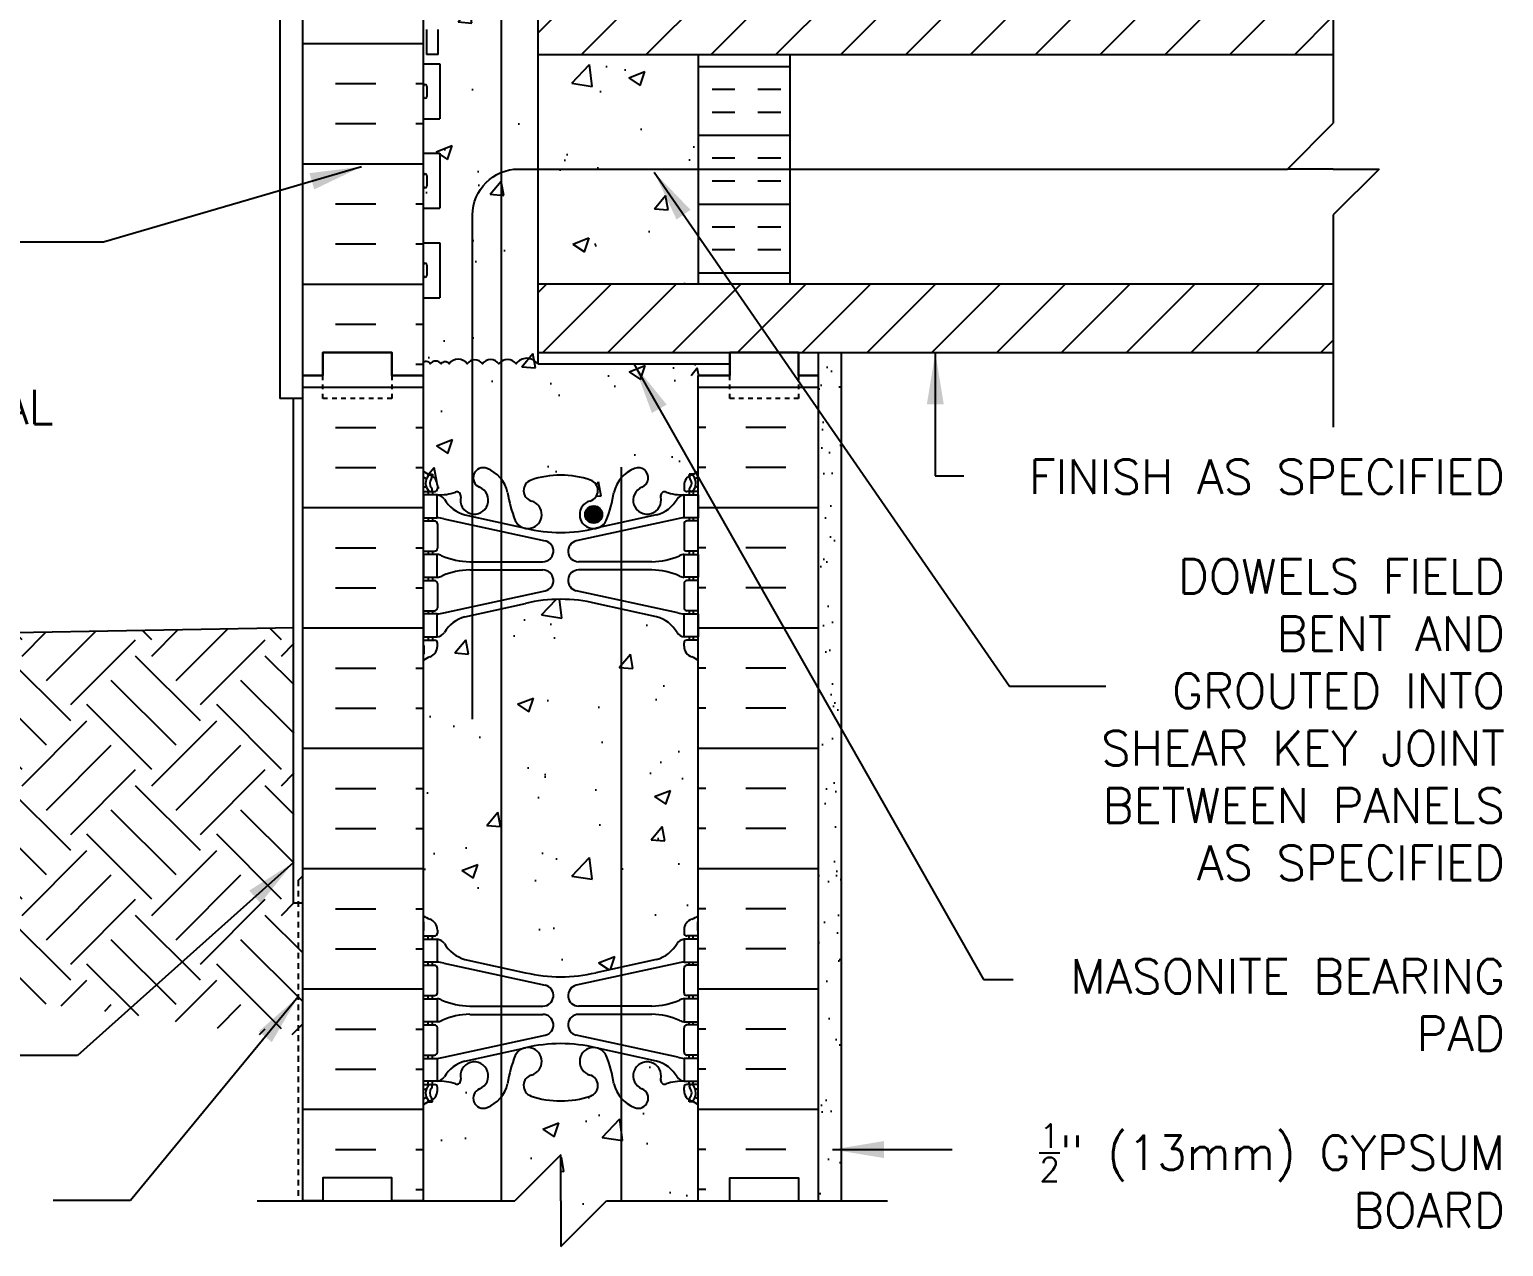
# Model space of a CAD drawing. Header units: inches. Extents: x 99.6 to 147.8, y 81.8 to 160.
# Drawn here: x 115.68 to 147.83, y 113.03 to 139.58 of the extents above; entities that cross this region are included whole.
import ezdxf

# ---------------------------------------------------------------- set-up
doc = ezdxf.new("R2010")
doc.units = ezdxf.units.IN
doc.header["$LTSCALE"] = 0.5
doc.header["$MEASUREMENT"] = 0
doc.linetypes.add('DASHED2', pattern=[0.375, 0.25, -0.125])
for name, color, linetype in [('HATCH', 12, 'Continuous'), ('line25', 2, 'Continuous'), ('LINE3', 3, 'Continuous'), ('LINE50', 5, 'Continuous'), ('LINE9', 9, 'Continuous'), ('TEXT', 4, 'Continuous'), ('Web_Edge', 9, 'Continuous')]:
    doc.layers.add(name, color=color, linetype=linetype)
doc.styles.add('DIM', font='romans.shx', dxfattribs={"width": 0.7})
doc.styles.add('ROMANS', font='romans.shx', dxfattribs={"height": 0.75})
doc.dimstyles.new('ext_12', dxfattribs={"dimscale": 12, "dimtxt": 0.09375, "dimasz": 0.09375, "dimexe": 0.09375, "dimexo": 0.0625, "dimgap": 0.0625, "dimtad": 1, "dimdec": 1, "dimzin": 3, "dimdsep": 46, "dimlunit": 4, "dimtxsty": 'DIM', "dimcen": 0.09, "dimdle": 0.09375, "dimclrt": 4, "dimadec": 0, "dimazin": 0, "dimtfac": 1, "dimtdec": 1, "dimtmove": 2, "dimatfit": 3, "dimfxl": 1, "dimfrac": 2, "dimtolj": 1, "dimtzin": 0, "dimarcsym": 0})

msp = doc.modelspace()

# ---------------------------------------------------------------- hatches: boundary and pattern name
at = {"layer": 'HATCH'}
h = msp.add_hatch(dxfattribs=at)
h.set_pattern_fill('AR-CONC', color=256, scale=0.5)
h.paths.add_polyline_path([(128.587, 116.271, -0.120051), (128.427, 116.585, 0.053157), (128.262, 117.199, 0.223253), (128.061, 117.364), (128.042, 117.369, 0.955472), (127.903, 116.775, -0.735593), (127.916, 116.317, -0.082755), (127.268, 116.209, -0.082755), (126.619, 116.317, -0.735593), (126.632, 116.775, 0.955472), (126.494, 117.369), (126.474, 117.364, 0.223253), (126.274, 117.199, 0.053157), (126.108, 116.585, -0.110434), (125.966, 116.293), (125.966, 114.034), (126.268, 114.034), (127.268, 115.034), (127.268, 114.034), (127.268, 113.034), (128.268, 114.034), (128.587, 114.034)])
h.paths.add_polyline_path([(130.268, 116.123, 0.064398), (130.158, 116.189), (130.068, 116.189), (130.068, 116.231, -0.249069), (129.958, 116.438), (129.958, 116.506, -0.414214), (130.02, 116.568), (130.068, 116.568), (130.068, 116.638), (129.963, 116.638, 0.10046), (129.569, 116.581, -0.601435), (129.449, 116.686, 2.182095), (129.039, 116.473, -1), (128.876, 116.065, -0.120785), (128.587, 116.271), (128.587, 114.034), (130.268, 114.034)])
h.paths.add_polyline_path([(125.966, 116.293, -0.130426), (125.659, 116.065, -1), (125.496, 116.473, 2.182095), (125.086, 116.686, -0.601435), (124.966, 116.581, 0.10046), (124.573, 116.638), (124.468, 116.638), (124.468, 116.568), (124.515, 116.568, -0.414214), (124.578, 116.506), (124.578, 116.438, -0.249069), (124.468, 116.231), (124.468, 116.189), (124.378, 116.189, 0.064398), (124.268, 116.123), (124.268, 114.034), (125.966, 114.034)])
h.paths.add_polyline_path([(128.587, 126.941), (128.036, 127.062, 0.057795), (127.268, 127.151, 0.057795), (126.499, 127.062), (125.966, 126.945), (125.966, 119.124), (126.499, 119.007, 0.057795), (127.268, 118.918, 0.057795), (128.036, 119.007), (128.587, 119.128)])
h.paths.add_polyline_path([(130.268, 125.816, 0.082415), (130.124, 125.895, -0.317837), (129.958, 126.131), (129.958, 126.198, -0.414214), (130.02, 126.261), (130.068, 126.261), (130.068, 126.331), (129.963, 126.331, -0.188973), (129.807, 126.425, 0.196323), (129.358, 126.772), (128.587, 126.941), (128.587, 119.128), (129.358, 119.297, 0.196323), (129.807, 119.643, -0.188973), (129.963, 119.738), (130.068, 119.738), (130.068, 119.808), (130.02, 119.808, -0.414214), (129.958, 119.871), (129.958, 119.938, -0.317837), (130.124, 120.174, 0.082415), (130.268, 120.253)])
h.paths.add_polyline_path([(125.966, 126.945), (125.178, 126.772, 0.196323), (124.728, 126.425, -0.188973), (124.573, 126.331), (124.468, 126.331), (124.468, 126.261), (124.515, 126.261, -0.414214), (124.578, 126.198), (124.578, 126.131, -0.317837), (124.411, 125.895, 0.082415), (124.268, 125.816), (124.268, 120.253, 0.082415), (124.411, 120.174, -0.317837), (124.578, 119.938), (124.578, 119.871, -0.414214), (124.515, 119.808), (124.468, 119.808), (124.468, 119.738), (124.573, 119.738, -0.188973), (124.728, 119.643, 0.196323), (125.178, 119.297), (125.966, 119.124)])
h.paths.add_polyline_path([(130.268, 132.034), (130.955, 132.034), (130.955, 132.284), (126.759, 132.284, 0.522027), (126.293, 132.286, 0.430582), (125.966, 132.334), (125.966, 129.776, -0.110434), (126.108, 129.484, 0.053157), (126.274, 128.87, 1.553132), (126.632, 129.294, -0.735593), (126.619, 129.752, -0.082755), (127.268, 129.86, -0.082755), (127.916, 129.752, -0.735593), (127.903, 129.294, 1.553132), (128.262, 128.87, 0.053157), (128.427, 129.484, -0.24438), (128.876, 130.004, -1), (129.039, 129.596, 2.182095), (129.449, 129.383, -0.601435), (129.569, 129.488, 0.10046), (129.963, 129.431), (130.068, 129.431), (130.068, 129.501), (130.02, 129.501, -0.414214), (129.958, 129.563), (129.958, 129.631, -0.249069), (130.068, 129.838), (130.068, 129.879), (130.158, 129.879, 0.064398), (130.268, 129.945)])
h.paths.add_polyline_path([(128.174, 129, -1), (127.799, 129, -1)], flags=16)
h.paths.add_polyline_path([(125.966, 132.334, 0.073508), (125.92, 132.286, 0.520567), (125.558, 132.286, 0.307488), (125.346, 132.366), (125.358, 129.8, -0.530612), (125.659, 130.004, -0.130426), (125.966, 129.776)])
h.paths.add_polyline_path([(125.346, 132.366, 0.183678), (125.227, 132.286, 0.520567), (124.833, 132.286, 0.520567), (124.658, 132.286, 0.520567), (124.42, 132.286, 0.463769), (124.268, 132.319), (124.268, 132.034), (124.268, 129.945, 0.064398), (124.378, 129.879), (124.468, 129.879), (124.468, 129.838, -0.249069), (124.578, 129.631), (124.578, 129.563, -0.414214), (124.515, 129.501), (124.468, 129.501), (124.468, 129.431), (124.573, 129.431, 0.10046), (124.966, 129.488, -0.601435), (125.086, 129.383, 0.447079), (125.346, 129.01)])
h.paths.add_polyline_path([(125.496, 129.596, -0.304112), (125.358, 129.798), (125.346, 132.366), (125.346, 129.01, 0.878236)])
h.paths.add_polyline_path([(127.268, 143.742, 0.109869), (126.314, 143.529), (125.966, 143.367), (125.966, 140.784), (127.268, 140.784)])
h.paths.add_polyline_path([(125.966, 143.367), (125.056, 142.941, 0.291097), (124.768, 142.488), (124.768, 141.347), (124.888, 141.147), (124.888, 141.034), (124.268, 141.034), (124.268, 140.659), (124.507, 140.659, -0.180815), (124.833, 140.784), (125.966, 140.784)])
h.paths.add_polyline_path([(127.268, 160.014), (126.288, 159.034), (124.268, 159.034), (124.268, 156.253, 0.082415), (124.411, 156.174, -0.317837), (124.578, 155.938), (124.578, 155.871, -0.414214), (124.515, 155.808), (124.468, 155.808), (124.468, 155.738), (124.573, 155.738, -0.188973), (124.728, 155.643, 0.196323), (125.178, 155.297), (126.499, 155.007, 0.057795), (127.268, 154.918)])
h.paths.add_polyline_path([(130.268, 159.034), (128.288, 159.034), (127.288, 158.034), (127.288, 160.034), (127.268, 160.014), (127.268, 154.918, 0.057795), (128.036, 155.007), (129.358, 155.297, 0.196323), (129.807, 155.643, -0.188973), (129.963, 155.738), (130.068, 155.738), (130.068, 155.808), (130.02, 155.808, -0.414214), (129.958, 155.871), (129.958, 155.938, -0.317837), (130.124, 156.174, 0.082415), (130.268, 156.253)])
h = msp.add_hatch(dxfattribs=at)
h.set_pattern_fill('INSUL', color=256, scale=7, style=0)
h.set_pattern_definition([(0, (-2801.894, -264.975), (0, 2.625), []), (0, (-2801.894, -264.1), (0, 2.625), [0.875, -0.875]), (0, (-2801.894, -263.225), (0, 2.625), [0.875, -0.875])])
h.paths.add_polyline_path([(121.643, 132.034), (122.08, 132.034), (122.08, 132.534), (123.58, 132.534), (123.58, 132.034), (124.268, 132.034), (124.268, 150.034), (123.58, 150.034), (123.58, 150.534), (122.08, 150.534), (122.08, 150.034), (121.643, 150.034)])
h = msp.add_hatch(dxfattribs=at)
h.set_pattern_fill('AR-CONC', color=256, scale=0.5, style=0)
h.set_pattern_definition([(50, (122.83, 132.5345), (3.5863, -0.31376), [0.375, -4.125]), (355, (122.83, 132.5345), (-0.69376, 3.76096), [0.3, -3.3]), (100.451, (123.129, 132.5083), (2.89255, 3.4472), [0.3187, -3.5057]), (46.184, (122.83, 133.5345), (5.3362, -0.8276), [0.5625, -6.1875]), (96.636, (123.275, 133.4655), (4.6733, 4.8706), [0.478, -5.2586]), (351.184, (122.83, 133.5345), (4.6733, 4.8706), [0.45, -4.95]), (21, (123.33, 133.2845), (2.98454, -2.0131), [0.375, -4.125]), (326, (123.33, 133.2845), (1.2166, 3.62575), [0.3, -3.3]), (71.451, (123.5788, 133.1167), (4.2011, 1.61265), [0.3187, -3.5057]), (37.5, (122.8301, 132.5345), (0.0608, 1.66447), [0, -3.26, 0, -3.35, 0, -3.3125]), (7.5, (122.8301, 132.5345), (1.31535, 1.97206), [0, -1.91, 0, -3.185, 0, -1.2625]), (327.5, (121.7151, 132.5345), (2.66911, -0.11277), [0, -1.25, 0, -3.9, 0, -5.175]), (317.5, (121.215, 132.5345), (2.91593, 0.50052), [0, -1.625, 0, -2.59, 0, -3.675])])
edge = h.paths.add_edge_path()
edge.add_arc((127.346, 138.536), 2, 180, 236.5936, ccw=False)
edge.add_line((125.346, 138.536), (125.346, 144.751))
edge.add_arc((125.383, 144.449), 0.305, 96.9668, 193.3205)
edge.add_arc((124.998, 144.358), 0.09, -110.7763, 13.3205, ccw=False)
edge.add_arc((124.629, 143.332), 1, 70.2653, 93.2121)
edge.add_line((124.573, 144.331), (124.468, 144.331))
edge.add_line((124.468, 144.331), (124.468, 144.261))
edge.add_line((124.468, 144.261), (124.515, 144.261))
edge.add_arc((124.515, 144.198), 0.0625, 0, 90, ccw=False)
edge.add_line((124.578, 144.198), (124.578, 144.131))
edge.add_arc((124.328, 144.131), 0.25, 289.4712, 360, ccw=False)
edge.add_arc((124.578, 143.424), 0.5, 109.4712, 128.3167)
edge.add_line((124.268, 143.816), (124.268, 132.034))
edge.add_line((124.268, 132.034), (126.244, 132.034))
edge.add_line((126.244, 132.034), (126.244, 136.867))
edge = h.paths.add_edge_path()
edge.add_line((130.955, 132.534), (128.768, 132.534))
edge.add_line((128.768, 132.534), (128.768, 132.284))
edge.add_line((128.768, 132.284), (126.768, 132.284))
edge.add_line((126.768, 132.284), (126.768, 132.534))
edge.add_line((126.768, 132.534), (126.768, 136.621))
edge.add_arc((127.346, 138.536), 2, 236.5936, 253.2017, ccw=False)
edge.add_line((126.244, 136.867), (126.244, 132.034))
edge.add_line((126.244, 132.034), (130.268, 132.034))
edge.add_line((130.268, 132.034), (130.955, 132.034))
edge.add_line((130.955, 132.034), (130.955, 132.534))
edge = h.paths.add_edge_path(flags=17)
edge.add_line((130.268, 136.536), (127.346, 136.536))
edge.add_arc((127.346, 138.536), 2, 253.2017, 270, ccw=False)
edge.add_line((126.768, 136.621), (126.768, 134.034))
edge.add_line((126.768, 134.034), (130.268, 134.034))
edge.add_line((130.268, 134.034), (130.268, 136.536))
edge = h.paths.add_edge_path()
edge.add_line((130.268, 139.034), (126.768, 139.034))
edge.add_line((126.768, 139.034), (126.768, 136.621))
edge.add_arc((127.346, 138.536), 2, 253.2017, 270)
edge.add_line((127.346, 136.536), (130.268, 136.536))
edge.add_line((130.268, 136.536), (130.268, 139.034))
edge = h.paths.add_edge_path()
edge.add_arc((129.958, 143.424), 0.5, 51.6833, 70.5288)
edge.add_arc((130.208, 144.131), 0.25, 180, 250.5288, ccw=False)
edge.add_line((129.958, 144.131), (129.958, 144.198))
edge.add_arc((130.02, 144.198), 0.0625, 90, 180, ccw=False)
edge.add_line((130.02, 144.261), (130.068, 144.261))
edge.add_line((130.068, 144.261), (130.068, 144.331))
edge.add_line((130.068, 144.331), (129.963, 144.331))
edge.add_arc((129.907, 143.332), 1, 86.7879, 109.7347)
edge.add_arc((129.537, 144.358), 0.09, 166.6795, 290.7763, ccw=False)
edge.add_arc((129.153, 144.449), 0.305, 346.6795, 608.1963)
edge.add_arc((128.958, 143.961), 0.22, -111.8037, 68.1963, ccw=False)
edge.add_arc((129.153, 144.449), 0.745, 193.2652, 248.1963, ccw=False)
edge.add_arc((125.465, 143.807), 3, 9.0273, 21.1984)
edge.add_arc((127.986, 144.761), 0.305, 25.3782, 75.7185)
edge.add_line((128.061, 145.057), (128.042, 145.061))
edge.add_arc((127.986, 144.761), 0.305, 79.4925, 254.2747)
edge.add_arc((127.838, 144.236), 0.24, -71.077, 74.2747, ccw=False)
edge.add_arc((127.268, 145.901), 2, 270, 288.923, ccw=False)
edge.add_arc((127.268, 145.901), 2, 251.077, 270, ccw=False)
edge.add_arc((126.697, 144.236), 0.24, 105.7253, 251.077, ccw=False)
edge.add_arc((126.549, 144.761), 0.305, 285.7253, 460.5075)
edge.add_line((126.494, 145.061), (126.474, 145.057))
edge.add_arc((126.549, 144.761), 0.305, 104.2815, 154.6218)
edge.add_arc((129.071, 143.807), 3, 158.8016, 160.3962)
edge.add_line((126.244, 144.814), (126.244, 136.867))
edge.add_arc((127.346, 138.536), 2, 236.5936, 253.2017)
edge.add_line((126.768, 136.621), (126.768, 140.534))
edge.add_line((126.768, 140.534), (130.268, 140.534))
edge.add_line((130.268, 140.534), (130.268, 143.816))
edge = h.paths.add_edge_path()
edge.add_line((127.268, 150.034), (124.268, 150.034))
edge.add_line((124.268, 150.034), (124.268, 147.945))
edge.add_arc((124.578, 148.338), 0.5, 231.6833, 246.4218)
edge.add_line((124.378, 147.879), (124.468, 147.879))
edge.add_line((124.468, 147.879), (124.468, 147.838))
edge.add_arc((124.328, 147.631), 0.25, 0, 55.9442, ccw=False)
edge.add_line((124.578, 147.631), (124.578, 147.563))
edge.add_arc((124.515, 147.563), 0.0625, -90, 0, ccw=False)
edge.add_line((124.515, 147.501), (124.468, 147.501))
edge.add_line((124.468, 147.501), (124.468, 147.431))
edge.add_line((124.468, 147.431), (124.573, 147.431))
edge.add_arc((124.629, 148.429), 1, 266.7879, 289.7347)
edge.add_arc((124.998, 147.404), 0.09, -13.3205, 110.7763, ccw=False)
edge.add_arc((125.383, 147.313), 0.305, 166.6795, 428.1963)
edge.add_arc((125.578, 147.8), 0.22, 68.1963, 248.1963, ccw=False)
edge.add_arc((125.383, 147.313), 0.745, 13.2652, 68.1963, ccw=False)
edge.add_arc((129.071, 147.954), 3, 189.0273, 201.1984)
edge.add_arc((126.549, 147), 0.305, 205.3782, 255.7185)
edge.add_line((126.474, 146.705), (126.494, 146.7))
edge.add_arc((126.549, 147), 0.305, 259.4925, 434.2747)
edge.add_arc((126.697, 147.525), 0.24, 108.923, 254.2747, ccw=False)
edge.add_arc((127.268, 145.86), 2, 90, 108.923, ccw=False)
edge.add_line((127.268, 147.86), (127.268, 150.034))
edge = h.paths.add_edge_path()
edge.add_line((130.268, 150.034), (127.268, 150.034))
edge.add_line((127.268, 150.034), (127.268, 147.86))
edge.add_arc((127.268, 145.86), 2, 71.077, 90, ccw=False)
edge.add_arc((127.838, 147.525), 0.24, -74.2747, 71.077, ccw=False)
edge.add_arc((127.986, 147), 0.305, 105.7253, 280.5075)
edge.add_line((128.042, 146.7), (128.061, 146.705))
edge.add_arc((127.986, 147), 0.305, 284.2815, 334.6218)
edge.add_arc((125.465, 147.954), 3, 338.8016, 350.9727)
edge.add_arc((129.153, 147.313), 0.745, 111.8037, 166.7348, ccw=False)
edge.add_arc((128.958, 147.8), 0.22, -68.1963, 111.8037, ccw=False)
edge.add_arc((129.153, 147.313), 0.305, 111.8037, 373.3205)
edge.add_arc((129.537, 147.404), 0.09, 69.2237, 193.3205, ccw=False)
edge.add_arc((129.907, 148.429), 1, 250.2653, 273.2121)
edge.add_line((129.963, 147.431), (130.068, 147.431))
edge.add_line((130.068, 147.431), (130.068, 147.501))
edge.add_line((130.068, 147.501), (130.02, 147.501))
edge.add_arc((130.02, 147.563), 0.0625, 180, 270, ccw=False)
edge.add_line((129.958, 147.563), (129.958, 147.631))
edge.add_arc((130.208, 147.631), 0.25, 124.0558, 180, ccw=False)
edge.add_line((130.068, 147.838), (130.068, 147.879))
edge.add_line((130.068, 147.879), (130.158, 147.879))
edge.add_arc((129.958, 148.338), 0.5, 293.5782, 308.3167)
edge.add_line((130.268, 147.945), (130.268, 150.034))
h = msp.add_hatch(dxfattribs=at)
h.set_pattern_fill('ANSI31', color=256, scale=8, style=0)
h.paths.add_polyline_path([(144.119, 139.034), (144.119, 140.534), (126.768, 140.534), (126.768, 139.034)])
h = msp.add_hatch(dxfattribs=at)
h.set_pattern_fill('INSUL', color=256, scale=4, angle=180, style=0)
h.set_pattern_definition([(180, (-8.9337, -35.23), (-2e-16, -1.5), []), (180, (-8.9337, -35.73), (-2e-16, -1.5), [0.5, -0.5]), (180, (-8.9337, -36.23), (-2e-16, -1.5), [0.5, -0.5])])
h.paths.add_polyline_path([(130.268, 134.034), (132.268, 134.034), (132.268, 135.132), (130.268, 135.132)])
h.paths.add_polyline_path([(132.268, 139.034), (130.268, 139.034), (130.268, 135.132), (132.268, 135.132)])
h = msp.add_hatch(dxfattribs=at)
h.set_pattern_fill('ANSI31', color=256, scale=8, style=0)
h.paths.add_polyline_path([(126.768, 134.034), (126.768, 132.534), (144.119, 132.534), (144.119, 134.034)])
h = msp.add_hatch(dxfattribs=at)
h.set_pattern_fill('INSUL', color=256, scale=7, style=0)
h.set_pattern_definition([(0, (-2801.894, -282.975), (0, 2.625), []), (0, (-2801.894, -282.1), (0, 2.625), [0.875, -0.875]), (0, (-2801.894, -281.225), (0, 2.625), [0.875, -0.875])])
h.paths.add_polyline_path([(121.643, 114.034), (122.08, 114.034), (122.08, 114.534), (123.58, 114.534), (123.58, 114.034), (124.268, 114.034), (124.268, 132.034), (123.58, 132.034), (123.58, 132.534), (122.08, 132.534), (122.08, 132.034), (121.643, 132.034)])
h = msp.add_hatch(dxfattribs=at)
h.set_pattern_fill('INSUL', color=256, scale=7, style=0)
h.set_pattern_definition([(180, (3056.4292, -282.975), (0, 2.625), []), (180, (3056.4292, -282.1), (0, 2.625), [0.875, -0.875]), (180, (3056.4292, -281.225), (0, 2.625), [0.875, -0.875])])
h.paths.add_polyline_path([(132.893, 114.034), (132.455, 114.034), (132.455, 114.534), (130.955, 114.534), (130.955, 114.034), (130.268, 114.034), (130.268, 132.034), (130.955, 132.034), (130.955, 132.534), (132.455, 132.534), (132.455, 132.034), (132.893, 132.034)])
h = msp.add_hatch(dxfattribs=at)
h.set_pattern_fill('AR-SAND', color=256, scale=0.5, style=0)
h.set_pattern_definition([(37.5, (26.08946, -14.36666), (-0.0314967, 0.963412), [0, -0.76, 0, -0.85, 0, -0.8125]), (7.5, (26.0895, -14.3667), (0.884888, 1.411073), [0, -0.41, 0, -0.685, 0, -0.2625]), (327.5, (25.4745, -14.36666), (1.557071, 0.0028295), [0, -0.25, 0, -0.9, 0, -1.175]), (317.5, (25.4745, -14.3667), (1.503063, 0.438838), [0, -0.125, 0, -0.59, 0, -0.675])])
h.paths.add_polyline_path([(133.393, 132.534), (132.893, 132.534), (132.893, 114.034), (133.393, 114.034)])
h = msp.add_hatch(dxfattribs=at)
h.set_pattern_fill('EARTH', color=256, scale=8, angle=45, style=0)
h.set_pattern_definition([(45, (26.069, -13.7417), (2e-16, 2.828427), [2, -2]), (45, (25.5386, -13.2113), (2e-16, 2.828427), [2, -2]), (45, (25.0082, -12.681), (2e-16, 2.828427), [2, -2]), (135, (25.0082, -12.3274), (-2.828427, 4e-16), [2, -2]), (135, (25.5386, -11.7971), (-2.828427, 4e-16), [2, -2]), (135, (26.069, -11.2668), (-2.828427, 4e-16), [2, -2])])
h.paths.add_polyline_path([(121.455, 126.534), (99.588, 126.153), (99.909, 125.784), (100.493, 125.116), (101.01, 124.53), (101.468, 124.018), (101.877, 123.569), (102.245, 123.174), (102.582, 122.825), (102.897, 122.511), (103.197, 122.225), (103.484, 121.965), (103.757, 121.729), (104.017, 121.517), (104.262, 121.328), (104.493, 121.16), (104.709, 121.013), (104.91, 120.887), (105.097, 120.779), (105.271, 120.687), (105.437, 120.607), (105.598, 120.537), (105.758, 120.472), (105.919, 120.411), (106.086, 120.349), (106.261, 120.283), (106.448, 120.211), (106.643, 120.133), (106.846, 120.052), (107.053, 119.967), (107.262, 119.88), (107.469, 119.794), (107.673, 119.708), (107.87, 119.625), (108.06, 119.546), (108.243, 119.47), (108.423, 119.397), (108.603, 119.328), (108.784, 119.262), (108.971, 119.2), (109.166, 119.14), (109.371, 119.082), (109.588, 119.028), (109.817, 118.976), (110.056, 118.927), (110.302, 118.881), (110.553, 118.838), (110.808, 118.798), (111.064, 118.762), (111.319, 118.73), (111.572, 118.701), (111.821, 118.676), (112.065, 118.654), (112.302, 118.634), (112.53, 118.617), (112.748, 118.601), (112.955, 118.588), (113.149, 118.575), (113.33, 118.563), (113.501, 118.551), (113.667, 118.54), (113.833, 118.527), (114.003, 118.514), (114.183, 118.499), (114.376, 118.482), (114.588, 118.463), (114.821, 118.441), (115.074, 118.417), (115.344, 118.39), (115.627, 118.361), (115.919, 118.331), (116.217, 118.298), (116.517, 118.265), (116.817, 118.23), (117.117, 118.194), (117.43, 118.155), (117.777, 118.108), (118.174, 118.051), (118.641, 117.981), (119.196, 117.894), (119.857, 117.788), (120.643, 117.659), (121.643, 117.659), (121.643, 120.534), (121.455, 120.534)])
at = {"layer": 'LINE3'}
h = msp.add_hatch(color=256, dxfattribs=at)
h.paths.add_polyline_path([(128.17, 129.034, 0.831395), (127.802, 129.034)])
h.paths.add_polyline_path([(128.174, 129, 0.045935), (128.17, 129.034), (127.802, 129.034, 0.045935), (127.799, 129, 1)])

# ---------------------------------------------------------------- linework, layer by layer
at = {"layer": 'HATCH'}
msp.add_lwpolyline([(126.758, 132.286, 0.520567), (126.293, 132.286, 0.520567), (125.92, 132.286, 0.520567), (125.558, 132.286, 0.520567), (125.227, 132.286, 0.520567), (124.833, 132.286, 0.520567), (124.658, 132.286, 0.520567), (124.42, 132.286, 0.520567), (124.254, 132.306)], format="xyb", dxfattribs=at)
at = {"layer": 'line25'}
for p, q in [((124.268, 156.034), (124.268, 138.034)), ((124.268, 150.034), (124.268, 132.034)), ((124.268, 138.829), (124.633, 138.829)), ((124.633, 138.829), (124.633, 137.629)), ((124.268, 137.629), (124.633, 137.629)), ((124.268, 136.879), (124.633, 136.879)), ((124.633, 136.879), (124.633, 135.679)), ((124.268, 135.679), (124.633, 135.679)), ((124.268, 134.929), (124.633, 134.929)), ((124.633, 134.929), (124.633, 133.729)), ((124.268, 133.729), (124.633, 133.729)), ((126.768, 132.534), (126.768, 132.284)), ((126.768, 132.534), (144.119, 132.534)), ((126.768, 132.284), (130.955, 132.284)), ((124.268, 132.034), (124.268, 114.034)), ((130.268, 114.034), (130.268, 132.034))]:
    msp.add_line(p, q, dxfattribs=at)
msp.add_lwpolyline([(126.768, 140.534), (126.768, 132.534)], dxfattribs=at)
at = {"layer": 'LINE3'}
for p, q in [((125.966, 158.458), (125.966, 114.034)), ((128.587, 130.034), (128.587, 114.027))]:
    msp.add_line(p, q, dxfattribs=at)
at = {"layer": 'LINE3', "linetype": 'Continuous'}
msp.add_lwpolyline([(125.346, 124.536), (125.346, 135.536, -0.414214), (126.346, 136.536), (143.121, 136.536)], format="xyb", dxfattribs=at)
at = {"layer": 'LINE3'}
msp.add_circle((127.986, 129), 0.188, dxfattribs=at)
at = {"layer": 'LINE50'}
for p, q in [((121.643, 132.034), (121.643, 150.034)), ((121.643, 114.034), (121.643, 132.034)), ((132.893, 114.034), (132.893, 132.034)), ((99.853, 126.157), (121.455, 126.534))]:
    msp.add_line(p, q, dxfattribs=at)
for points in [[(124.268, 132.034), (123.58, 132.034), (123.58, 132.534), (122.08, 132.534), (122.08, 132.034), (121.643, 132.034)], [(121.643, 132.034), (122.08, 132.034), (122.08, 132.534), (123.58, 132.534), (123.58, 132.034), (124.268, 132.034)], [(121.643, 132.034), (122.08, 132.034), (122.08, 132.534), (123.58, 132.534), (123.58, 132.034), (124.268, 132.034)], [(130.268, 132.034), (130.955, 132.034), (130.955, 132.534), (132.455, 132.534), (132.455, 132.034), (132.893, 132.034)], [(132.893, 132.034), (132.455, 132.034), (132.455, 132.534), (130.955, 132.534), (130.955, 132.034), (130.268, 132.034)], [(124.268, 114.034), (123.58, 114.034), (123.58, 114.534), (122.08, 114.534), (122.08, 114.034), (121.643, 114.034)], [(130.268, 114.034), (130.955, 114.034), (130.955, 114.534), (132.455, 114.534), (132.455, 114.034), (132.893, 114.034)]]:
    msp.add_lwpolyline(points, dxfattribs=at)
at = {"layer": 'LINE9'}
for p, q in [((121.143, 159.034), (121.143, 131.534)), ((144.119, 142.221), (144.119, 137.534)), ((124.341, 139.579), (124.342, 139.034)), ((124.591, 139.034), (124.591, 139.579)), ((124.591, 139.034), (124.342, 139.034)), ((126.768, 139.034), (144.119, 139.034)), ((130.268, 139.034), (130.268, 134.034)), ((132.268, 139.034), (132.268, 134.034)), ((124.268, 138.339), (124.268, 138.119)), ((124.268, 138.284), (124.268, 138.284)), ((124.308, 138.379), (124.308, 138.379)), ((124.348, 138.339), (124.348, 138.119)), ((124.268, 138.174), (124.268, 138.174)), ((124.308, 138.079), (124.308, 138.079)), ((143.119, 136.534), (144.119, 137.534)), ((124.268, 136.389), (124.268, 136.169)), ((124.268, 136.334), (124.268, 136.334)), ((124.308, 136.429), (124.308, 136.429)), ((124.348, 136.389), (124.348, 136.169)), ((144.119, 136.534), (143.119, 136.534)), ((144.119, 136.534), (145.119, 136.534)), ((145.119, 136.534), (144.119, 135.534)), ((124.268, 136.224), (124.268, 136.224)), ((124.308, 136.129), (124.308, 136.129)), ((144.119, 135.534), (144.119, 130.909)), ((124.268, 134.439), (124.268, 134.219)), ((124.308, 134.479), (124.308, 134.479)), ((124.348, 134.439), (124.348, 134.219)), ((124.268, 134.384), (124.268, 134.384)), ((124.268, 134.274), (124.268, 134.274)), ((124.308, 134.179), (124.308, 134.179)), ((126.768, 134.034), (144.119, 134.034)), ((132.893, 132.034), (132.893, 132.534)), ((133.393, 114.034), (133.393, 132.534)), ((121.643, 131.534), (121.143, 131.534)), ((121.435, 120.534), (121.435, 131.534)), ((121.435, 120.534), (121.643, 120.534)), ((127.268, 115.034), (126.268, 114.034)), ((127.268, 114.034), (127.268, 115.034)), ((120.643, 114.034), (126.268, 114.034)), ((127.268, 113.034), (128.268, 114.034)), ((127.268, 114.034), (127.268, 113.034)), ((128.268, 114.034), (134.393, 114.034))]:
    msp.add_line(p, q, dxfattribs=at)
at = {"layer": 'LINE9', "linetype": 'DASHED2'}
for q in [(121.632, 121.11), (121.539, 114.034)]:
    msp.add_line((121.539, 121.016), q, dxfattribs=at)
at = {"layer": 'LINE9', "linetype": 'DASHED2', "ltscale": 0.15}
for points in [[(123.58, 132.034), (123.58, 132.034), (123.58, 131.534), (122.08, 131.534), (122.08, 132.034), (122.08, 132.034)], [(132.455, 132.034), (132.455, 132.034), (132.455, 131.534), (130.955, 131.534), (130.955, 132.034), (130.955, 132.034)]]:
    msp.add_lwpolyline(points, dxfattribs=at)
at = {"layer": 'LINE9'}
for centre, start, end in [((124.308, 138.339), 90, 180), ((124.308, 138.339), 0, 90), ((124.308, 138.119), 180, 270), ((124.308, 138.119), 270, 0), ((124.308, 136.389), 90, 180), ((124.308, 136.389), 0, 90), ((124.308, 136.169), 180, 270), ((124.308, 136.169), 270, 0), ((124.308, 134.439), 90, 180), ((124.308, 134.439), 0, 90), ((124.308, 134.219), 180, 270), ((124.308, 134.219), 270, 0)]:
    msp.add_arc(centre, 0.04, start, end, dxfattribs=at)
at = {"layer": 'TEXT'}
msp.add_line((117.886, 114.041), (116.199, 114.041), dxfattribs=at)
at = {"layer": 'Web_Edge'}
for p, q in [((124.268, 129.601), (124.309, 129.601)), ((124.378, 129.879), (124.468, 129.879)), ((124.468, 129.879), (124.468, 129.838)), ((124.578, 129.631), (124.578, 129.563)), ((129.958, 129.631), (129.958, 129.563)), ((130.158, 129.879), (130.068, 129.879)), ((130.068, 129.879), (130.068, 129.838)), ((130.268, 129.601), (130.226, 129.601)), ((124.268, 129.501), (124.515, 129.501)), ((124.378, 129.501), (124.378, 129.431)), ((124.468, 129.501), (124.468, 129.431)), ((130.268, 129.501), (130.02, 129.501)), ((130.068, 129.501), (130.068, 129.431)), ((130.158, 129.501), (130.158, 129.431)), ((125.178, 128.99), (126.499, 128.699)), ((129.358, 128.99), (128.036, 128.699)), ((124.268, 128.861), (124.515, 128.861)), ((124.378, 128.931), (124.378, 128.861)), ((124.468, 128.931), (124.468, 128.861)), ((124.578, 128.798), (124.578, 128.263)), ((124.717, 128.907), (126.928, 128.425)), ((129.819, 128.907), (127.607, 128.425)), ((129.958, 128.798), (129.958, 128.263)), ((130.268, 128.861), (130.02, 128.861)), ((130.068, 128.931), (130.068, 128.861)), ((130.158, 128.931), (130.158, 128.861)), ((124.268, 128.201), (124.515, 128.201)), ((124.378, 128.201), (124.378, 128.131)), ((124.468, 128.201), (124.468, 128.131)), ((125.282, 127.971), (126.878, 127.971)), ((129.253, 127.971), (127.657, 127.971)), ((130.268, 128.201), (130.02, 128.201)), ((130.068, 128.201), (130.068, 128.131)), ((130.158, 128.201), (130.158, 128.131)), ((125.282, 127.791), (126.878, 127.791)), ((129.253, 127.791), (127.657, 127.791)), ((124.268, 127.561), (124.515, 127.561)), ((124.378, 127.631), (124.378, 127.561)), ((124.468, 127.631), (124.468, 127.561)), ((124.578, 127.498), (124.578, 126.963)), ((124.717, 126.854), (126.928, 127.336)), ((129.819, 126.854), (127.607, 127.336)), ((129.958, 127.498), (129.958, 126.963)), ((130.268, 127.561), (130.02, 127.561)), ((130.068, 127.631), (130.068, 127.561)), ((130.158, 127.631), (130.158, 127.561)), ((125.178, 126.772), (126.499, 127.062)), ((129.358, 126.772), (128.036, 127.062)), ((124.268, 126.901), (124.515, 126.901)), ((124.378, 126.901), (124.378, 126.831)), ((124.468, 126.901), (124.468, 126.831)), ((130.268, 126.901), (130.02, 126.901)), ((130.068, 126.901), (130.068, 126.831)), ((130.158, 126.901), (130.158, 126.831)), ((124.268, 126.261), (124.515, 126.261)), ((124.278, 126.141), (124.278, 125.955)), ((124.378, 126.331), (124.378, 126.261)), ((124.468, 126.331), (124.468, 126.261)), ((124.578, 126.131), (124.578, 126.198)), ((129.958, 126.131), (129.958, 126.198)), ((130.268, 126.261), (130.02, 126.261)), ((130.068, 126.331), (130.068, 126.261)), ((130.158, 126.331), (130.158, 126.261)), ((130.258, 126.141), (130.258, 125.955)), ((124.278, 119.928), (124.278, 120.114)), ((124.578, 119.938), (124.578, 119.871)), ((129.958, 119.938), (129.958, 119.871)), ((130.258, 119.928), (130.258, 120.114)), ((124.268, 119.808), (124.515, 119.808)), ((124.378, 119.738), (124.378, 119.808)), ((124.468, 119.738), (124.468, 119.808)), ((130.268, 119.808), (130.02, 119.808)), ((130.068, 119.738), (130.068, 119.808)), ((130.158, 119.738), (130.158, 119.808)), ((125.178, 119.297), (126.499, 119.007)), ((129.358, 119.297), (128.036, 119.007)), ((124.268, 119.168), (124.515, 119.168)), ((124.378, 119.168), (124.378, 119.238)), ((124.468, 119.168), (124.468, 119.238)), ((124.578, 118.571), (124.578, 119.106)), ((124.717, 119.214), (126.928, 118.733)), ((129.819, 119.214), (127.607, 118.733)), ((129.958, 118.571), (129.958, 119.106)), ((130.268, 119.168), (130.02, 119.168)), ((130.068, 119.168), (130.068, 119.238)), ((130.158, 119.168), (130.158, 119.238)), ((124.268, 118.508), (124.515, 118.508)), ((124.378, 118.438), (124.378, 118.508)), ((124.468, 118.438), (124.468, 118.508)), ((130.268, 118.508), (130.02, 118.508)), ((130.068, 118.438), (130.068, 118.508)), ((130.158, 118.438), (130.158, 118.508)), ((125.282, 118.278), (126.878, 118.278)), ((125.282, 118.098), (126.878, 118.098)), ((129.253, 118.278), (127.657, 118.278)), ((129.253, 118.098), (127.657, 118.098)), ((124.268, 117.868), (124.515, 117.868)), ((124.378, 117.868), (124.378, 117.938)), ((124.468, 117.868), (124.468, 117.938)), ((124.578, 117.271), (124.578, 117.806)), ((129.958, 117.271), (129.958, 117.806)), ((130.268, 117.868), (130.02, 117.868)), ((130.068, 117.868), (130.068, 117.938)), ((130.158, 117.868), (130.158, 117.938)), ((124.717, 117.162), (126.928, 117.644)), ((125.178, 117.079), (126.499, 117.37)), ((129.819, 117.162), (127.607, 117.644)), ((129.358, 117.079), (128.036, 117.37)), ((124.268, 117.208), (124.515, 117.208)), ((124.378, 117.138), (124.378, 117.208)), ((124.468, 117.138), (124.468, 117.208)), ((130.268, 117.208), (130.02, 117.208)), ((130.068, 117.138), (130.068, 117.208)), ((130.158, 117.138), (130.158, 117.208)), ((124.268, 116.568), (124.515, 116.568)), ((124.268, 116.468), (124.309, 116.468)), ((124.378, 116.568), (124.378, 116.638)), ((124.468, 116.568), (124.468, 116.638)), ((124.578, 116.438), (124.578, 116.506)), ((129.958, 116.438), (129.958, 116.506)), ((130.268, 116.568), (130.02, 116.568)), ((130.068, 116.568), (130.068, 116.638)), ((130.158, 116.568), (130.158, 116.638)), ((130.268, 116.468), (130.226, 116.468)), ((124.378, 116.189), (124.468, 116.189)), ((124.468, 116.189), (124.468, 116.231)), ((130.068, 116.189), (130.068, 116.231)), ((130.158, 116.189), (130.068, 116.189))]:
    msp.add_line(p, q, dxfattribs=at)
for points in [[(124.273, 128.931), (124.573, 128.931), (124.573, 129.431), (124.273, 129.431)], [(130.263, 128.931), (129.963, 128.931), (129.963, 129.431), (130.263, 129.431)], [(124.273, 127.631), (124.573, 127.631), (124.573, 128.131), (124.273, 128.131)], [(130.263, 127.631), (129.963, 127.631), (129.963, 128.131), (130.263, 128.131)], [(124.273, 126.331), (124.573, 126.331), (124.573, 126.831), (124.273, 126.831)], [(130.263, 126.331), (129.963, 126.331), (129.963, 126.831), (130.263, 126.831)], [(124.273, 119.738), (124.573, 119.738), (124.573, 119.238), (124.273, 119.238)], [(130.263, 119.738), (129.963, 119.738), (129.963, 119.238), (130.263, 119.238)], [(124.273, 118.438), (124.573, 118.438), (124.573, 117.938), (124.273, 117.938)], [(130.263, 118.438), (129.963, 118.438), (129.963, 117.938), (130.263, 117.938)], [(124.273, 117.138), (124.573, 117.138), (124.573, 116.638), (124.273, 116.638)], [(130.263, 117.138), (129.963, 117.138), (129.963, 116.638), (130.263, 116.638)]]:
    msp.add_lwpolyline(points, close=True, dxfattribs=at)
for centre, radius, start, end in [((124.578, 130.338), 0.5, 231.6833, 250.5288), ((125.578, 129.8), 0.22, 68.1963, 248.1963), ((125.383, 129.313), 0.745, 13.2652, 68.1963), ((129.153, 129.313), 0.745, 111.8037, 166.7348), ((128.958, 129.8), 0.22, 291.8037, 111.8037), ((129.958, 130.338), 0.5, 289.4712, 308.3167), ((124.578, 130.338), 0.6, 238.8907, 245.0748), ((124.309, 129.621), 0.02, 270, 14.1541), ((124.571, 129.685), 0.25, 140.1145, 222.4609), ((124.316, 129.775), 0.02, 340.7916, 65.0748), ((124.414, 129.816), 0.045, 319.1879, 141.448), ((124.42, 129.547), 0.045, 222.4609, 42.4609), ((124.328, 129.631), 0.25, 0, 70.5288), ((124.571, 129.685), 0.16, 140.0001, 222.4609), ((125.383, 129.313), 0.305, 166.6795, 68.1963), ((126.697, 129.525), 0.24, 108.923, 254.2747), ((127.268, 127.86), 2, 90, 108.923), ((127.268, 127.86), 2, 71.077, 90), ((127.838, 129.525), 0.24, 285.7253, 71.077), ((129.153, 129.313), 0.305, 111.8037, 13.3205), ((130.208, 129.631), 0.25, 109.4712, 180), ((130.115, 129.547), 0.045, 137.5391, 317.5391), ((130.122, 129.816), 0.045, 38.552, 220.8121), ((129.964, 129.685), 0.16, 317.5391, 39.9999), ((129.964, 129.685), 0.25, 317.5391, 39.8855), ((130.219, 129.775), 0.02, 114.9252, 199.2084), ((130.226, 129.621), 0.02, 165.8459, 270), ((129.958, 130.338), 0.6, 294.9252, 301.1093), ((124.515, 129.563), 0.0625, 270, 0), ((124.629, 130.429), 1, 266.7879, 289.9067), ((124.53, 129.184), 0.25, 37.2777, 80.0823), ((125.377, 129.713), 0.75, 210.155, 254.5838), ((124.998, 129.404), 0.09, 346.6795, 108.8651), ((129.071, 129.954), 3, 189.0273, 201.1984), ((126.549, 129), 0.305, 205.3782, 74.2747), ((127.986, 129), 0.305, 105.7253, 334.6218), ((125.465, 129.954), 3, 338.8016, 350.9727), ((129.158, 129.713), 0.75, 285.4162, 329.845), ((129.537, 129.404), 0.09, 71.1349, 193.3205), ((129.907, 130.429), 1, 250.0933, 273.2121), ((130.006, 129.184), 0.25, 99.9177, 142.7223), ((130.02, 129.563), 0.0625, 180, 270), ((124.515, 128.798), 0.0625, 0, 90), ((124.482, 127.935), 1, 76.4291, 84.7991), ((127.268, 131.966), 3.356, 256.7692, 270), ((127.268, 131.966), 3.356, 270, 283.2308), ((130.053, 127.935), 1, 95.2009, 103.5709), ((130.02, 128.798), 0.0625, 90, 180), ((126.878, 128.201), 0.23, 270, 77.6055), ((127.657, 128.201), 0.23, 102.3945, 270), ((124.515, 128.263), 0.0625, 270, 0), ((124.568, 127.912), 0.219, 60.4937, 88.92), ((125.312, 129.57), 1.6, 246.5673, 268.9203), ((129.223, 129.57), 1.6, 271.0797, 293.4327), ((129.967, 127.912), 0.219, 91.08, 119.5063), ((130.02, 128.263), 0.0625, 180, 270), ((124.568, 127.849), 0.219, 271.08, 299.5063), ((124.568, 127.849), 0.219, 271.08, 299.5063), ((125.312, 126.191), 1.6, 91.0797, 113.4327), ((125.312, 126.191), 1.6, 91.0797, 113.4327), ((126.878, 127.561), 0.23, 282.3945, 90), ((127.657, 127.561), 0.23, 90, 257.6055), ((129.223, 126.191), 1.6, 66.5673, 88.9203), ((129.223, 126.191), 1.6, 66.5673, 88.9203), ((129.967, 127.849), 0.219, 240.4937, 268.92), ((129.967, 127.849), 0.219, 240.4937, 268.92), ((124.515, 127.498), 0.0625, 0, 90), ((130.02, 127.498), 0.0625, 90, 180), ((127.268, 123.795), 3.356, 90, 103.2308), ((127.268, 123.795), 3.356, 76.7692, 90), ((124.515, 126.963), 0.0625, 270, 0), ((124.482, 127.827), 1, 275.2009, 283.5709), ((125.377, 126.049), 0.75, 105.4162, 149.845), ((129.158, 126.049), 0.75, 30.155, 74.5838), ((130.053, 127.827), 1, 256.4291, 264.7991), ((130.02, 126.963), 0.0625, 180, 270), ((124.53, 126.577), 0.25, 279.9177, 322.7223), ((130.006, 126.577), 0.25, 217.2777, 260.0823), ((124.258, 126.141), 0.02, 0, 60.012), ((124.328, 126.131), 0.25, 289.4712, 360), ((124.515, 126.198), 0.0625, 360, 90), ((130.02, 126.198), 0.0625, 90, 180), ((130.208, 126.131), 0.25, 180, 250.5288), ((130.278, 126.141), 0.02, 119.988, 180), ((124.258, 125.955), 0.02, 301.073, 0), ((124.578, 125.424), 0.6, 121.073, 121.1093), ((124.578, 125.424), 0.5, 109.4712, 128.3167), ((129.958, 125.424), 0.5, 51.6833, 70.5288), ((130.278, 125.955), 0.02, 180, 238.927), ((129.958, 125.424), 0.6, 58.8907, 58.927), ((124.578, 120.645), 0.5, 231.6833, 250.5288), ((129.958, 120.645), 0.5, 289.4712, 308.3167), ((124.578, 120.645), 0.6, 238.8907, 238.927), ((124.258, 120.114), 0.02, 360, 58.927), ((124.328, 119.938), 0.25, 0, 70.5288), ((130.208, 119.938), 0.25, 109.4712, 180), ((130.278, 120.114), 0.02, 121.073, 180), ((129.958, 120.645), 0.6, 301.073, 301.1093), ((124.258, 119.928), 0.02, 299.988, 360), ((124.515, 119.871), 0.0625, 270, 0), ((124.53, 119.492), 0.25, 37.2777, 80.0823), ((125.377, 120.02), 0.75, 210.155, 254.5838), ((129.158, 120.02), 0.75, 285.4162, 329.845), ((130.006, 119.492), 0.25, 99.9177, 142.7223), ((130.02, 119.871), 0.0625, 180, 270), ((130.278, 119.928), 0.02, 180, 240.012), ((124.515, 119.106), 0.0625, 0, 90), ((124.482, 118.242), 1, 76.4291, 84.7991), ((127.268, 122.274), 3.356, 256.7692, 270), ((127.268, 122.274), 3.356, 270, 283.2308), ((130.053, 118.242), 1, 95.2009, 103.5709), ((130.02, 119.106), 0.0625, 90, 180), ((126.878, 118.508), 0.23, 270, 77.6055), ((127.657, 118.508), 0.23, 102.3945, 270), ((124.515, 118.571), 0.0625, 270, 0), ((124.568, 118.22), 0.219, 60.4937, 88.92), ((124.568, 118.22), 0.219, 60.4937, 88.92), ((125.312, 119.878), 1.6, 246.5673, 268.9203), ((125.312, 119.878), 1.6, 246.5673, 268.9203), ((129.223, 119.878), 1.6, 271.0797, 293.4327), ((129.223, 119.878), 1.6, 271.0797, 293.4327), ((129.967, 118.22), 0.219, 91.08, 119.5063), ((129.967, 118.22), 0.219, 91.08, 119.5063), ((130.02, 118.571), 0.0625, 180, 270), ((125.312, 116.499), 1.6, 91.0797, 113.4327), ((126.878, 117.868), 0.23, 282.3945, 90), ((127.657, 117.868), 0.23, 90, 257.6055), ((129.223, 116.499), 1.6, 66.5673, 88.9203), ((124.515, 117.806), 0.0625, 0, 90), ((124.568, 118.157), 0.219, 271.08, 299.5063), ((129.967, 118.157), 0.219, 240.4937, 268.92), ((130.02, 117.806), 0.0625, 90, 180), ((126.549, 117.069), 0.305, 285.7253, 154.6218), ((127.268, 114.103), 3.356, 90, 103.2308), ((127.268, 114.103), 3.356, 76.7692, 90), ((127.986, 117.069), 0.305, 25.3782, 254.2747), ((124.515, 117.271), 0.0625, 270, 0), ((124.482, 118.134), 1, 275.2009, 283.5709), ((125.377, 116.356), 0.75, 105.4162, 149.845), ((125.383, 116.756), 0.305, 291.8037, 193.3205), ((129.071, 116.115), 3, 158.8016, 170.9727), ((125.465, 116.115), 3, 9.0273, 21.1984), ((129.153, 116.756), 0.305, 346.6795, 248.1963), ((129.158, 116.356), 0.75, 30.155, 74.5838), ((130.053, 118.134), 1, 256.4291, 264.7991), ((130.02, 117.271), 0.0625, 180, 270), ((124.53, 116.885), 0.25, 279.9177, 322.7223), ((126.697, 116.544), 0.24, 105.7253, 251.077), ((127.838, 116.544), 0.24, 288.923, 74.2747), ((130.006, 116.885), 0.25, 217.2777, 260.0823), ((124.309, 116.448), 0.02, 345.8459, 90), ((124.571, 116.384), 0.25, 137.5391, 219.8855), ((124.42, 116.522), 0.045, 317.5391, 137.5391), ((124.571, 116.384), 0.16, 137.5391, 219.9999), ((124.328, 116.438), 0.25, 289.4712, 360), ((124.515, 116.506), 0.0625, 360, 90), ((124.629, 115.64), 1, 70.0933, 93.2121), ((124.998, 116.665), 0.09, 251.1349, 13.3205), ((125.578, 116.269), 0.22, 111.8037, 291.8037), ((125.383, 116.756), 0.745, 291.8037, 346.7348), ((129.153, 116.756), 0.745, 193.2652, 248.1963), ((128.958, 116.269), 0.22, 248.1963, 68.1963), ((129.537, 116.665), 0.09, 166.6795, 288.8651), ((129.907, 115.64), 1, 86.7879, 109.9067), ((130.02, 116.506), 0.0625, 90, 180), ((130.208, 116.438), 0.25, 180, 250.5288), ((130.115, 116.522), 0.045, 42.4609, 222.4609), ((129.964, 116.384), 0.16, 320.0001, 42.4609), ((129.964, 116.384), 0.25, 320.1145, 42.4609), ((130.226, 116.448), 0.02, 90, 194.1541), ((124.578, 115.731), 0.6, 114.9252, 121.1093), ((124.578, 115.731), 0.5, 109.4712, 128.3167), ((124.316, 116.293), 0.02, 294.9252, 19.2084), ((124.414, 116.253), 0.045, 218.552, 40.8121), ((127.268, 118.209), 2, 251.077, 270), ((127.268, 118.209), 2, 270, 288.923), ((130.122, 116.253), 0.045, 139.1879, 321.448), ((129.958, 115.731), 0.5, 51.6833, 70.5288), ((130.219, 116.293), 0.02, 160.7916, 245.0748), ((129.958, 115.731), 0.6, 58.8907, 65.0748)]:
    msp.add_arc(centre, radius, start, end, dxfattribs=at)

# ---------------------------------------------------------------- texts
at = {"layer": 'TEXT', "char_height": 0.75, "style": 'ROMANS'}
for s, insert, width, attachment_point in [('FORM PANELS c/w INSERT WEBS-CUT TO SUIT FLOOR CONNECTION-ADDITIONAL FORM SUPPORT AS REQUIRED', (103.609, 131.932), 12.95276, 4), ('FINISH AS SPECIFIED', (147.864, 129.825), 12.44745, 6), ('DOWELS FIELD BENT AND GROUTED INTO SHEAR KEY JOINT BETWEEN PANELS AS SPECIFIED', (147.864, 124.529), 10.51485, 6), ('MASONITE BEARING PAD', (147.864, 118.303), 10.51485, 6), ('\\A1;{\\H0.7x;\\S1/2;}" (13mm) GYPSUM BOARD', (147.864, 114.579), 11.41772, 6)]:
    msp.add_mtext(s, dxfattribs=dict(at, insert=insert, width=width, attachment_point=attachment_point))

# ---------------------------------------------------------------- leaders
at = {"layer": 'TEXT'}
for points in [[(122.919, 136.585), (117.294, 134.939), (115.113, 134.939)], [(129.307, 136.466), (137.055, 125.254), (139.16, 125.254)], [(135.438, 132.528), (135.438, 129.845), (136.059, 129.845)], [(128.861, 132.284), (136.487, 118.86), (137.136, 118.86)], [(121.435, 121.41), (116.726, 117.201), (114.904, 117.201)], [(121.537, 118.479), (117.886, 114.041), (116.199, 114.041)], [(133.193, 115.149), (135.805, 115.149)]]:
    msp.add_leader(points, dimstyle='ext_12', dxfattribs=at)

doc.saveas('drawing.dxf')
